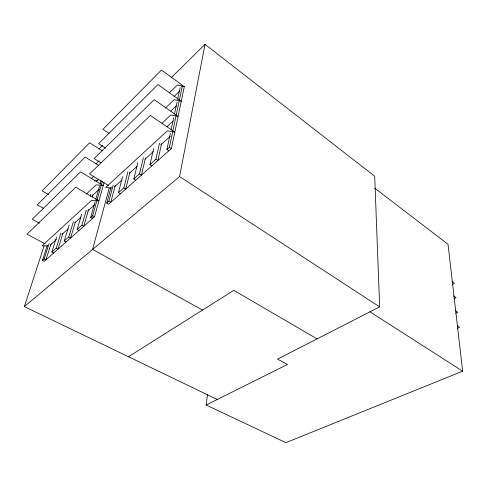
<?xml version="1.0" encoding="UTF-8"?>
<svg xmlns="http://www.w3.org/2000/svg" width="487" height="487" viewBox="0 0 487 487"><rect width="100%" height="100%" fill="white"/><g stroke="black" fill="none" stroke-linecap="round" stroke-linejoin="round"><path stroke-width="0.73" d="M374.74 188.177L448.022 244.285L462.65 371.185L285.875 442.671L206.159 405.014L207.492 394.488M217.232 399.486L24.35 306.591L179.575 176.55L205.009 44.329L374.692 176.239L379.653 306.877L277.523 359.126L287.427 364.471L206.159 405.014M111.109 187.014L106.769 203.091L108.656 204.205L171.381 148.559L184.317 86.649L161.471 70L102.909 129.311L109.179 133.383M168.861 150.793L166.901 149.485L169.415 147.238L182.515 85.341L181.572 86.254M166.901 149.485L170.371 133.28M171.156 129.597L173.682 117.817M174.468 114.135L176.994 102.349M177.627 99.403L180.147 87.617M161.593 143.677L157.837 160.57L155.889 159.298L159.523 143.141M151.901 165.842L149.959 164.588L153.679 148.456M145.443 158.141L141.4 175.156L139.471 173.938L143.385 157.66M135.739 180.178L133.822 178.972L137.809 162.731M129.992 172.142L125.725 189.066L123.814 187.891L127.941 171.71M120.326 193.85L118.426 192.7L122.621 176.55M115.224 185.523L110.762 202.336L108.875 201.216L106.769 203.091M108.875 201.216L113.185 185.127M109.24 188.085L92.579 249.429L202.543 310.049M47.336 245.259L42.442 260.442L44.226 261.367L94.508 216.758L104.041 182.643M92.914 217.086L92.506 218.535L90.649 217.464L95.172 201.508M95.787 199.335L99.494 186.278M100.109 184.104L101.138 180.476M90.649 217.464L92.646 215.686L102.264 181.566M88.579 209.513L83.734 226.315L81.889 225.274L77.159 229.493L78.997 230.521M92.165 197.089L92.798 194.897M96.59 181.742L97.016 180.281M81.889 225.274L86.296 210.11M90.29 196.395L90.917 194.228M94.697 181.231L95.117 179.788M77.159 229.493L81.67 214.183M75.369 222.011L70.597 237.973L68.77 236.968L64.241 241.004L66.055 241.996M68.77 236.968L73.367 221.731M64.241 241.004L69.099 225.085M62.902 233.303L58.002 249.143L56.2 248.175L51.859 252.047L53.655 253.003M56.2 248.175L60.912 233.048M51.859 252.047L56.608 236.962M51.001 243.944L45.924 259.857L44.147 258.92L42.442 260.442M44.147 258.92L49.023 243.725M24.35 306.591L44.104 245.911M98.989 149.059L102.757 145.339M171.095 77.829L205.009 44.329M95.909 163.973L99.159 160.82M169.269 92.883L177.438 84.963L184.317 86.649M173.95 96.572L179.953 90.825M91.136 178.808L93.869 176.203M165.483 107.986L174.23 99.646L181.267 101.235L157.916 84.537L98.605 143.665L105.655 148.151M96.377 181.127L98.569 179.058M170.767 111.115L176.294 105.916M86.205 194.143L96.146 184.841L103.22 185.577L80.568 171.862L32.221 219.26L39.447 223.223M162.025 123.211L170.894 114.914L178.102 116.387L154.215 99.658L94.149 158.549L101.15 162.902M92.134 195.823L99.342 189.163M167.004 126.644L173.11 121.001M50.258 244.998L56.413 239.421M62.007 234.35L68.162 228.774M74.882 222.693L81.037 217.117M87.751 211.029L94.466 204.948M114.615 186.685L121.933 180.062M129.244 173.433L137.121 166.298M144.992 159.164L153.435 151.518M160.747 144.895L170.31 136.226M118.426 192.7L123.814 187.891M133.822 178.972L139.471 173.938M149.959 164.588L155.889 159.298M128.471 356.734L233.815 290.337L317.067 338.897M452.362 284.499L454.401 283.483L451.979 281.717M454.012 298.653L456.063 297.667L453.61 295.913M455.716 313.238L457.78 312.277L455.284 310.529M457.47 328.268L459.545 327.337L457.153 325.693M47.726 245.972L42.083 245.801L91.702 200.273L98.94 200.888L75.802 187.197L27.022 234.162L45.121 243.859M111.474 188.067L105.655 187.471L167.425 130.796L174.809 132.154L150.367 115.395L89.523 173.981L108.382 185.45M43.69 208.454L37.249 204.838L85.17 157.064L98.484 165.3M48.633 194.617L42.119 190.88L89.614 142.776L102.398 150.854M92.646 215.686L94.508 216.758M369.962 311.838L462.65 371.185M179.575 176.55L379.653 306.877M169.415 147.238L171.381 148.559"/></g></svg>
